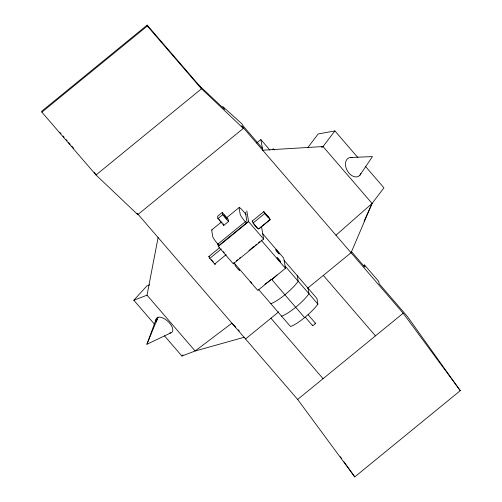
<?xml version="1.0" encoding="UTF-8"?>
<svg xmlns="http://www.w3.org/2000/svg" width="502" height="502" viewBox="0 0 502 502"><rect width="100%" height="100%" fill="white"/><g stroke="black" fill="none" stroke-linecap="round" stroke-linejoin="round"><path stroke-width="0.75" d="M244.443 337.2L195.134 350.992L147.03 295.182L158.099 237.546M213.256 261.762L211.342 259.785M170.818 332.882L146.917 344.272L156.128 319.121L156.812 317.954L158.017 317.27A10.423 5.108 42.4 0 1 170.448 324.148A10.423 5.108 42.4 0 1 169.764 333.039M146.917 344.272L158.017 317.27M365.556 166.495L383.948 187.83L372.076 203.454L351.061 252.744L307.67 288.198M364.107 221.106L372.076 203.454L323.031 146.553L262.678 150.205L260.883 139.606L256.754 142.982M359.921 175.185L372.446 156.599L350.333 157.484M307.651 147.801L318.155 133.978L334.903 130.928L357.895 157.603M321.82 147.538L323.031 146.553L334.903 130.928M154.29 323.991L133.821 300.24L146.86 285.933L149.64 284.866M164.524 335.863L181.919 356.05L182.966 354.901M335.963 235.225L372.076 203.454M262.37 233.348L283.718 258.116L285.437 268.3L271.758 279.526A21.316 4.449 -40.8 0 0 277.022 274.908M201.302 87.913L147.161 25.1L41.716 111.256L41.867 112.159L96.007 174.978L137.78 214.643L243.313 128.412L241.675 125.839L403.188 313.223L460.284 390.669L354.751 476.9L297.655 399.454L137.667 213.846M41.867 112.159L147.312 26.004L147.161 25.1M243.313 128.412L201.547 88.741L96.007 174.978L94.37 172.399L94.64 172.657M272.184 149.721L273.364 148.755L274.387 149.941M222.279 212.421L217.542 216.293L217.931 218.596L223.773 225.373L228.517 221.501L228.128 219.205L222.279 212.421L222.668 214.718L228.517 221.501M217.931 218.596L222.668 214.718M211.769 229.903L221.3 222.116M226.666 217.736L239.178 207.508M219.412 245.892L217.874 244.11L245.283 221.715A7.467 0.916 50.7 0 1 240.213 214.398L239.096 207.784A7.467 0.916 50.7 0 1 243.564 211.53L246.105 214.48M219.681 244.8L247.097 222.405L245.371 212.208M261.661 227.506L263.613 239.046L233.286 263.826L218.301 246.444L248.628 221.664L246.808 210.89M208.838 256.503L219.562 247.737M215.327 264.046A5.12 0.627 50.7 0 1 214.812 264.171L209.792 258.379L221.307 248.967M264.61 213.588L270.183 219.587L258.662 228.975L270.183 219.587L269.248 217.68L263.839 211.662L264.61 213.588L253.096 223.001L253.454 223.522A5.12 0.627 50.7 0 0 257.444 228.209L257.965 228.661L253.096 223.001L252.142 221.118L263.763 211.681M214.661 264.039L226.176 254.633M236.455 260.72L237.647 259.747M239.435 258.285L240.627 257.313M248.967 250.498L254.332 246.118M255.524 245.139L256.717 244.167M258.505 242.704L259.697 241.732M245.522 338.976L278.761 311.817M363.329 265.96L364.546 264.968L378.746 281.446L379.129 283.712L407.53 316.662L460.284 390.669M297.655 399.454L403.188 313.223M304.582 317.609L271.519 279.25L257.802 290.438L233.744 262.527M133.821 300.24L147.03 295.182M181.919 356.05L195.134 350.992L231.924 323.194L235.639 327.059M321.506 146.829L323.031 146.553M252.242 221.093L252.751 221.338M209.554 256.811L209.397 256.685A5.12 0.627 50.7 0 0 209.616 258.135L209.792 258.379M238.287 329.814L239.354 330.918M260.883 139.606L269.95 150.129M262.339 148.215L243.74 126.636L241.801 123.724L222.7 106.506L224.639 109.417L199.903 86.168L201.547 88.741M351.231 251.345L364.929 267.233L364.546 264.968M147.312 26.004L201.453 88.816M323.326 275.403L375.458 335.882M284.132 260.444L316.957 298.527L317.898 304.112A21.316 4.449 -40.8 0 1 290.489 326.507L258.417 289.303M248.628 221.664L263.613 239.046M285.073 266.029L317.898 304.112M245.283 221.715L246.3 222.894M261.04 239.994L285.437 268.3M308.209 314.842L315.356 323.137M305.36 317.295L312.514 325.591M270.936 318.218L323.062 378.696M60.033 132.509L61.049 133.689M63.089 136.055L64.105 137.234M66.138 139.594L67.155 140.773M68.686 142.549L70.211 144.319M71.736 146.088L73.775 148.448M340.356 456.713L341.711 458.615M343.97 461.777L354.751 476.9M136.958 213.356L137.78 214.643M308.04 288.179L308.981 293.764A21.316 4.449 -40.8 0 1 281.572 316.16M297.266 275.686L298.213 281.271A21.316 4.449 -40.8 0 1 270.804 303.666M223.515 223.842L223.773 225.373M217.78 243.37L218.301 246.444M360.951 173.472A10.423 7.141 60.8 0 1 347.164 170.498A10.423 7.141 60.8 0 1 352.354 157.603M156.247 321.92A10.423 5.108 42.4 0 1 156.128 319.121M156.894 320.32A9.488 4.65 42.4 0 1 157.471 319.216M251.797 283.103A2.849 0.351 50.7 0 1 250.429 281.409M222.204 222.869A2.654 0.326 50.7 0 1 221.972 222.706M221.652 222.417A2.654 0.326 50.7 0 1 220.384 221.018M219.958 220.478A2.654 0.326 50.7 0 1 219.28 219.506M239.015 269.097A3.759 0.458 50.7 0 1 239.052 270.107A3.759 0.458 50.7 0 1 235.814 266.386A3.759 0.458 50.7 0 1 235.218 264.73M212.17 230.029A7.467 0.916 50.7 0 0 211.687 230.18L212.804 236.8A7.467 0.916 50.7 0 0 217.874 244.11M271.519 279.25A21.316 4.449 -40.8 0 1 264.874 284.195M315.043 323.156A1.876 0.389 -40.8 0 1 314.189 324.662L313.813 324.97A1.876 0.389 -40.8 0 1 312.746 325.026M224.231 252.694A5.12 0.627 50.7 0 1 223.377 251.703M265.796 214.228L268.062 217.033L265.796 214.228M224.325 216.086A2.654 0.326 50.7 0 0 227.073 219.023A2.654 0.326 50.7 0 0 224.796 215.778A2.654 0.326 50.7 0 0 224.325 216.086M276.313 250.824A2.849 0.351 50.7 0 0 279.294 254.031A2.849 0.351 50.7 0 0 276.916 250.611A2.849 0.351 50.7 0 0 276.313 250.824M277.487 258.499A2.849 0.351 50.7 0 0 280.574 261.95A2.849 0.351 50.7 0 0 278.484 258.781A2.849 0.351 50.7 0 0 277.487 258.499"/></g></svg>
